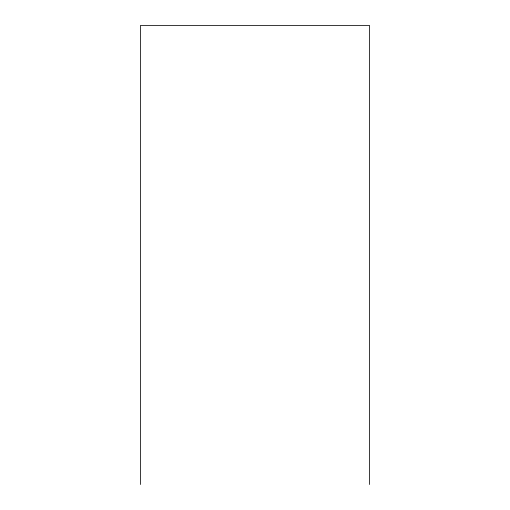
<?xml version="1.0" encoding="UTF-8"?>
<svg xmlns="http://www.w3.org/2000/svg" width="510" height="510" viewBox="0 0 510 510"><rect width="100%" height="100%" fill="white"/><g stroke="black" fill="none" stroke-linecap="round" stroke-linejoin="round"><path stroke-width="0.76" d="M369.578 484.5L369.578 25.5L140.422 25.5L140.422 484.5"/></g></svg>
